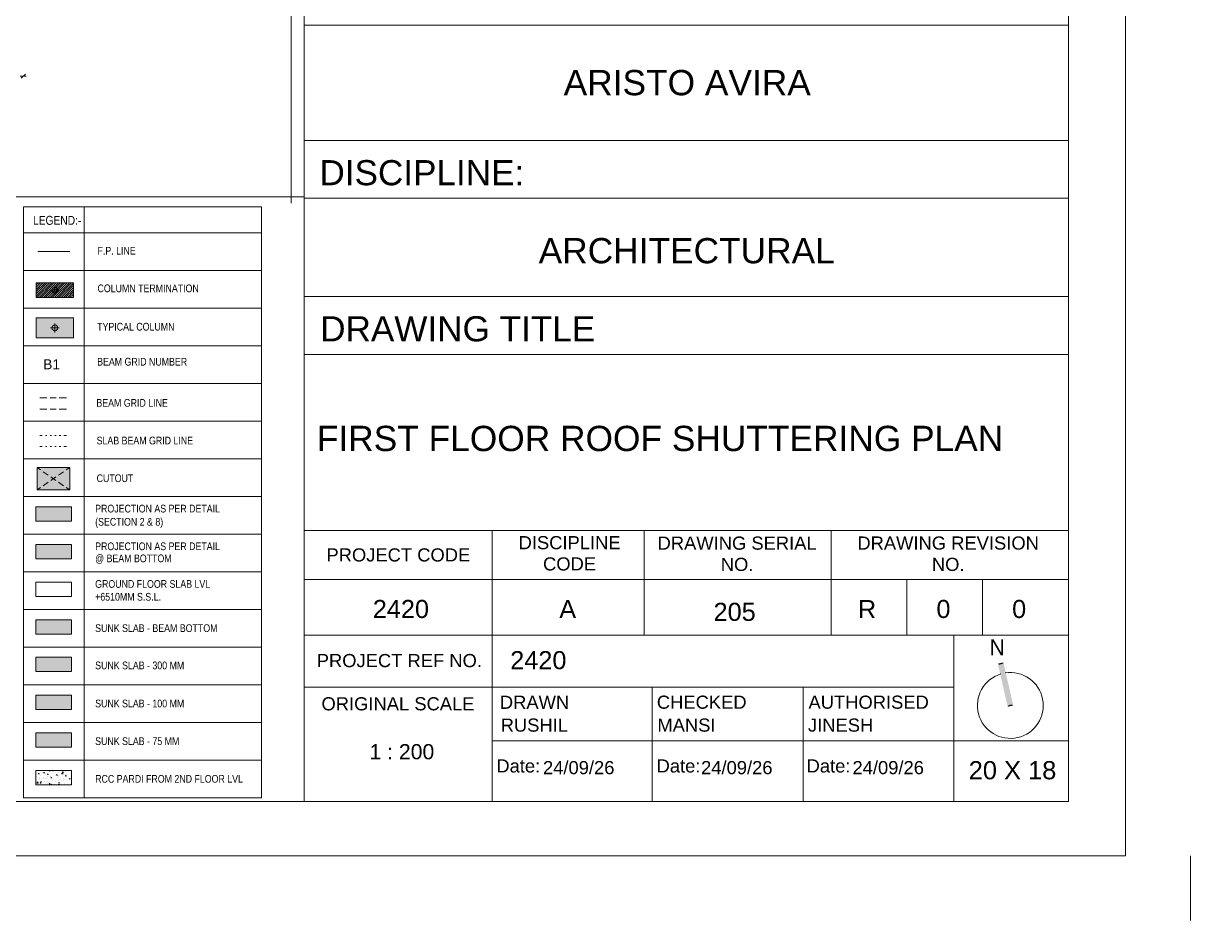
# Model space of a CAD drawing. Header units: millimetres. Extents: x -1303 to 98744, y -1303 to 90097.
# Drawn here: x 75224 to 98744, y -1303 to 16776 of the extents above; entities that cross this region are included whole.
import ezdxf

# ---------------------------------------------------------------- set-up
doc = ezdxf.new("R2010")
doc.units = ezdxf.units.MM
doc.layers.add('PDF_Geometry', color=7, linetype='Continuous')
doc.layers.add('PDF_Text', color=7, linetype='Continuous')
doc.layers.add('PDF_Solid Fills', color=192, linetype='Continuous', true_color=0xc2c0c0c0)
doc.styles.add('PDF Arial Narrow', font='ARIALN.TTF')
doc.styles.add('PDF ArialMT', font='arial.ttf')
doc.styles.add('PDF Century Gothic', font='GOTHIC.TTF')
doc.styles.get("Standard").update_dxf_attribs({"font": 'arial.ttf'})

msp = doc.modelspace()

# ---------------------------------------------------------------- linework, layer by layer
at = {"layer": 'PDF_Geometry', "lineweight": 0}
for points in [[(6.54583, 6.54583), (97433.8658, 6.54583), (97433.8658, 88787.25523), (6.54583, 88787.25523)], [(1161.74035, 13281.54944), (80883.69126, 13281.54944), (80883.69126, 87632.06458), (1161.74035, 87632.06458)], [(1161.74035, 1094.88274), (96279.51452, 1094.88274), (96279.51452, 87632.06407), (1161.74035, 87632.06407)], [(75224.50805, 1171.04941), (75224.50805, 13075.89903), (80022.16487, 13075.89903), (80022.16487, 1171.04941)], [(75499.55433, 7376.9398), (76157.97285, 7376.9398), (76157.97285, 7826.3231), (75499.55433, 7826.3231)], [(75475.8597, 6748.14178), (76196.0578, 6748.14178), (76196.0578, 7034.18991), (75475.8597, 7034.18991)], [(75475.8597, 5989.01393), (76196.0578, 5989.01393), (76196.0578, 6275.06206), (75475.8597, 6275.06206)], [(75475.8597, 5229.88659), (76196.0578, 5229.88659), (76196.0578, 5515.93472), (75475.8597, 5515.93472)], [(75475.8597, 4470.75874), (76196.0578, 4470.75874), (76196.0578, 4756.80687), (75475.8597, 4756.80687)], [(96279.51607, 4452.14012), (80883.69281, 4452.14012)], [(75475.8597, 3719.24776), (76196.0578, 3719.24776), (76196.0578, 4006.14221), (75475.8597, 4006.14221)], [(75475.8597, 2952.50304), (76196.0578, 2952.50304), (76196.0578, 3238.55117), (75475.8597, 3238.55117)], [(75475.8597, 2193.37545), (76196.0578, 2193.37545), (76196.0578, 2480.26989), (75475.8597, 2480.26989)]]:
    msp.add_lwpolyline(points, close=True, dxfattribs=at)
for points in [[(96279.51607, 1094.88274), (80883.69281, 1094.88274), (80883.69281, 87632.06251)], [(96279.51607, 16739.51472), (80883.69281, 16739.51472)], [(80883.69281, 14414.7393), (96279.51607, 14414.7393)], [(96279.51607, 13251.08194), (80883.69281, 13251.08194)], [(76449.95165, 13075.89903), (76449.95165, 1171.04941)], [(80022.16487, 12556.27292), (75224.50805, 12556.27292)], [(80022.16487, 11797.14558), (75224.50805, 11797.14558)], [(75484.32266, 11505.17337), (75528.33172, 11549.18037)], [(75484.32266, 11460.31926), (75573.18377, 11549.18037)], [(75484.32266, 11415.46618), (75618.03581, 11549.18037)], [(75484.32266, 11371.45816), (75662.04487, 11549.18037)], [(75484.32266, 11326.60507), (75706.89692, 11549.18037)], [(75484.32266, 11282.59705), (75750.90598, 11549.18037)], [(75496.17411, 11249.59128), (75795.75803, 11549.18037)], [(75540.18317, 11249.59128), (75839.76709, 11549.18037)], [(75585.03522, 11249.59128), (75884.61913, 11549.18037)], [(75629.88727, 11249.59128), (75929.47945, 11549.18037)], [(75673.89632, 11249.59128), (75973.48024, 11549.18037)], [(75718.74837, 11249.59128), (76018.34056, 11549.18037)], [(75762.75743, 11249.59128), (76062.34135, 11549.18037)], [(75807.60948, 11249.59128), (76107.20167, 11549.18037)], [(75851.61854, 11249.59128), (76151.20246, 11549.18037)], [(75896.47059, 11249.59128), (76196.06278, 11549.18037)], [(75941.32264, 11249.59128), (76233.29485, 11542.41062)], [(75985.3317, 11249.59128), (76233.29485, 11497.5565)], [(76030.18375, 11249.59128), (76233.29485, 11452.70239)], [(76074.1928, 11249.59128), (76233.29485, 11408.6954)], [(76119.04486, 11249.59128), (76233.29485, 11363.84128)], [(76163.05391, 11249.59128), (76233.29485, 11319.83429)], [(76207.90596, 11249.59128), (76233.29485, 11274.98017)], [(80883.69281, 11270.74869), (96279.51607, 11270.74869)], [(80022.16487, 11038.01722), (75224.50805, 11038.01722)], [(80022.16487, 10278.88989), (75224.50805, 10278.88989)], [(96279.51607, 10107.09133), (80883.69281, 10107.09133)], [(80022.16487, 9519.76255), (75224.50805, 9519.76255)], [(80022.16487, 8760.63419), (75224.50805, 8760.63419)], [(80022.16487, 8002.35294), (75224.50805, 8002.35294)], [(75499.55433, 7826.3229), (75570.64653, 7778.08443)], [(76157.97944, 7826.3229), (76086.04426, 7778.08443)], [(75622.26729, 7742.5404), (75725.51709, 7672.2974)], [(75725.51709, 7530.96634), (75622.26729, 7460.72333)], [(75880.38765, 7636.75337), (75777.14613, 7566.51036)], [(75777.14613, 7636.75337), (75880.38765, 7566.51036)], [(76034.41523, 7742.5404), (75931.16543, 7672.2974)], [(75931.16543, 7530.96634), (76034.41523, 7460.72333)], [(75570.64653, 7426.02539), (75499.55433, 7376.9398)], [(76086.04426, 7426.02539), (76157.97944, 7376.9398)], [(80022.16487, 7243.22509), (75224.50805, 7243.22509)], [(80022.16487, 6484.09724), (75224.50805, 6484.09724)], [(96279.51607, 6555.18633), (80883.69281, 6555.18633)], [(84670.02559, 6555.18633), (84670.02559, 4452.14012), (84670.02559, 1094.88274)], [(87731.08083, 6555.18633), (87731.08083, 4452.14012)], [(91502.17367, 6555.18633), (91502.17367, 4452.14012)], [(80022.16487, 5724.9699), (75224.50805, 5724.9699)], [(96279.51607, 5567.55849), (80883.69281, 5567.55849)], [(93027.20118, 5567.55849), (93027.20118, 4452.14012)], [(94551.37745, 5567.55849), (94551.37745, 4452.14012)], [(80022.16487, 4965.84205), (75224.50805, 4965.84205)], [(93974.20174, 4452.14012), (93974.20174, 1094.88274)], [(80022.16487, 4206.7142), (75224.50805, 4206.7142)], [(80022.16487, 3447.58635), (75224.50805, 3447.58635)], [(93974.20174, 3401.04006), (80883.69281, 3401.04006)], [(87896.95159, 3401.04006), (87896.95159, 1094.88274)], [(90935.15517, 3401.04006), (90935.15517, 1094.88274)], [(80022.16487, 2689.30511), (75224.50805, 2689.30511)], [(96279.51607, 2317.78084), (84670.02559, 2317.78084)], [(80022.16487, 1930.17726), (75224.50805, 1930.17726)]]:
    msp.add_lwpolyline(points, dxfattribs=at)
at = {"layer": 'PDF_Geometry', "color": 1, "lineweight": 0}
for points in [[(80623.8782, 13152.0657), (80623.8782, 86672.35925), (1637.3587, 86672.35925), (1694.907, 17759.30172), (1711.83292, 17182.97521), (1760.07166, 16609.18593), (1839.62346, 16037.93595), (1950.48832, 15472.60963), (2091.81989, 14914.0541), (2264.46428, 14363.96153), (2466.72904, 13824.87122), (2697.76807, 13296.78215), (2771.39569, 13152.0657)], [(75515.63727, 12181.3643), (76163.05391, 12181.3643)], [(98743.93244, -1302.67447), (98743.93244, 6.54583)]]:
    msp.add_lwpolyline(points, dxfattribs=at)
at = {"layer": 'PDF_Geometry', "color": 222, "lineweight": 0, "true_color": 0xb8008a}
for points in [[(75163.58134, 15711.2658), (75283.74879, 15711.2658)], [(75181.35025, 15668.95098), (75265.97987, 15753.58061)]]:
    msp.add_lwpolyline(points, dxfattribs=at)
at = {"layer": 'PDF_Geometry', "color": 5, "lineweight": 0}
for points in [[(75484.32266, 11249.59128), (76233.29485, 11249.59128), (76233.29485, 11549.18018), (75484.32266, 11549.18018)], [(75484.32266, 10440.53227), (76233.29485, 10440.53227), (76233.29485, 10839.98411), (75484.32266, 10839.98411)]]:
    msp.add_lwpolyline(points, close=True, dxfattribs=at)
at = {"layer": 'PDF_Geometry', "color": 20, "lineweight": 0, "true_color": 0xff4405}
for points in [[(75769.52615, 11399.38634), (75948.94261, 11399.38634)], [(75859.23025, 11489.09354), (75859.23025, 11309.67915)], [(75769.52615, 10640.25797), (75948.94261, 10640.25797)], [(75859.23025, 10729.96621), (75859.23025, 10550.55078)]]:
    msp.add_lwpolyline(points, dxfattribs=at)
at = {"layer": 'PDF_Geometry', "color": 157, "lineweight": 0, "true_color": 0x3f5f7f}
for points in [[(75554.56359, 9229.48252), (75699.28521, 9229.48252)], [(75761.90618, 9229.48252), (75887.16464, 9229.48252)], [(75948.94261, 9229.48252), (76094.50722, 9229.48252)], [(75554.56359, 9004.36792), (75699.28521, 9004.36792)], [(75761.90618, 9004.36792), (75887.16464, 9004.36792)], [(75948.94261, 9004.36792), (76094.50722, 9004.36792)]]:
    msp.add_lwpolyline(points, dxfattribs=at)
at = {"layer": 'PDF_Geometry', "color": 180, "lineweight": 0, "true_color": 0x4f14ff}
for points in [[(75554.56359, 8473.73954), (75606.19262, 8473.73954)], [(75667.9706, 8473.73954), (75699.28521, 8473.73954)], [(75761.90618, 8473.73954), (75793.2208, 8473.73954)], [(75855.85002, 8473.73954), (75887.16464, 8473.73954)], [(75948.94261, 8473.73954), (75980.25723, 8473.73954)], [(76042.87819, 8473.73954), (76094.50722, 8473.73954)], [(75554.56359, 8248.62495), (75606.19262, 8248.62495)], [(75667.9706, 8248.62495), (75699.28521, 8248.62495)], [(75761.90618, 8248.62495), (75793.2208, 8248.62495)], [(75855.85002, 8248.62495), (75887.16464, 8248.62495)], [(75948.94261, 8248.62495), (75980.25723, 8248.62495)], [(76042.87819, 8248.62495), (76094.50722, 8248.62495)]]:
    msp.add_lwpolyline(points, dxfattribs=at)
at = {"layer": 'PDF_Geometry', "color": 6, "lineweight": 0}
msp.add_lwpolyline([(75475.8597, 1435.09394), (76196.0578, 1435.09394), (76196.0578, 1721.14207), (75475.8597, 1721.14207)], close=True, dxfattribs=at)
at = {"layer": 'PDF_Geometry', "color": 254, "lineweight": 0, "true_color": 0xdcdcdc}
for points in [[(75521.563, 1661.05515), (75521.563, 1661.05515)], [(75541.86915, 1655.97732), (75527.48873, 1657.66976), (75539.33192, 1672.0569)], [(75541.02616, 1655.97732), (75538.48892, 1672.0569)], [(75551.18337, 1717.75684), (75551.18337, 1717.75684)], [(75618.03581, 1673.74959), (75618.03581, 1673.74959)], [(75629.88727, 1679.67351), (75647.65618, 1686.44403)], [(75629.88727, 1678.82717), (75642.58171, 1670.3642), (75647.65618, 1685.59769)], [(75678.9708, 1651.74584), (75678.9708, 1651.74584)], [(75683.20228, 1715.21806), (75683.20228, 1715.21806)], [(75723.82284, 1639.89774), (75709.44242, 1641.59018), (75721.28561, 1655.97732)], [(75718.74837, 1648.3607), (75718.74837, 1648.3607)], [(75722.97986, 1639.89774), (75720.44262, 1655.97732)], [(75735.6743, 1717.75684), (75758.52595, 1714.37171)], [(75735.6743, 1716.9105), (75735.6743, 1716.9105)], [(75757.67469, 1713.52536), (75756.83171, 1721.14198)], [(75777.98911, 1694.907), (75777.98911, 1694.907)], [(75806.7665, 1667.82542), (75806.7665, 1667.82542)], [(75818.60968, 1710.14023), (75818.60968, 1710.14023)], [(75841.46133, 1702.52361), (75841.46133, 1702.52361)], [(75866.85022, 1674.59568), (75866.85022, 1674.59568)], [(75937.94242, 1715.21806), (75937.94242, 1715.21806)], [(75938.7854, 1686.44403), (75938.7854, 1686.44403)], [(75954.01709, 1704.21605), (75954.01709, 1704.21605)], [(75994.63765, 1659.36245), (76012.41483, 1666.13272)], [(75994.63765, 1658.51611), (76007.33209, 1650.05314), (76012.41483, 1665.28663)], [(76014.95207, 1699.98457), (76014.95207, 1699.98457)], [(76069.11834, 1705.0624), (76069.11834, 1705.0624)], [(76089.42449, 1698.29213), (76089.42449, 1698.29213)], [(76190.98004, 1657.66976), (76190.98004, 1657.66976)], [(75483.47966, 1542.57367), (75483.47966, 1542.57367)], [(75484.32266, 1473.17727), (75484.32266, 1473.17727)], [(75497.86836, 1591.65875), (75497.86836, 1591.65875)], [(75498.71135, 1469.79214), (75518.17451, 1490.94955), (75520.71174, 1466.40701)], [(75498.71135, 1470.63849), (75520.71174, 1467.2531)], [(75541.86915, 1464.71431), (75541.86915, 1464.71431)], [(75545.25764, 1549.34394), (75545.25764, 1549.34394)], [(75548.64613, 1633.97356), (75548.64613, 1633.97356)], [(75551.18337, 1573.04013), (75551.18337, 1573.04013)], [(75551.18337, 1557.8069), (75551.18337, 1557.8069)], [(75577.41525, 1465.56066), (75562.18357, 1466.40701), (75574.87801, 1481.64024)], [(75568.95229, 1495.18103), (75585.87821, 1501.9513), (75580.80373, 1486.71807), (75568.10929, 1495.18103)], [(75570.64653, 1622.97181), (75570.64653, 1622.97181)], [(75576.57225, 1465.56066), (75573.18377, 1480.79389)], [(75580.80373, 1453.71256), (75580.80373, 1453.71256)], [(75583.34097, 1457.0977), (75583.34097, 1457.0977)], [(75631.58151, 1567.96256), (75631.58151, 1567.96256)], [(75633.27576, 1585.73458), (75633.27576, 1585.73458)], [(75644.27595, 1494.33468), (75644.27595, 1494.33468)], [(75672.20208, 1482.48658), (75672.20208, 1482.48658)], [(75675.59057, 1567.11621), (75675.59057, 1567.11621)], [(75686.59077, 1551.88273), (75686.59077, 1551.88273)], [(75708.59117, 1502.79764), (75708.59117, 1502.79764)], [(75711.1284, 1594.19754), (75711.1284, 1594.19754)], [(75718.74837, 1451.17352), (75718.74837, 1451.17352)], [(75728.90558, 1479.10145), (75728.90558, 1479.10145)], [(75759.36895, 1449.48108), (75744.13726, 1451.17352), (75756.83171, 1465.56066)], [(75758.52595, 1449.48108), (75755.13746, 1464.71431)], [(75768.68316, 1580.657), (75768.68316, 1580.657)], [(75774.60062, 1602.6605), (75774.60062, 1602.6605)], [(75775.45187, 1435.09394), (75788.98931, 1448.63473), (75790.68356, 1435.09394)], [(75779.68336, 1593.35145), (75779.68336, 1593.35145)], [(75800.84076, 1498.56616), (75800.84076, 1498.56616)], [(75803.378, 1583.19579), (75803.378, 1583.19579)], [(75804.22099, 1515.49209), (75804.22099, 1515.49209)], [(75821.99817, 1545.9588), (75821.99817, 1545.9588)], [(75854.15578, 1445.2496), (75854.15578, 1445.2496)], [(75871.0817, 1615.35495), (75871.0817, 1615.35495)], [(75877.00743, 1504.49034), (75877.00743, 1504.49034)], [(75905.77654, 1624.66426), (75891.39612, 1625.5106), (75903.23931, 1639.89774)], [(75898.16483, 1436.78664), (75898.16483, 1436.78664)], [(75904.93355, 1623.81791), (75902.39631, 1639.89774)], [(75904.09057, 1574.73283), (75904.09057, 1574.73283)], [(75926.09096, 1435.09394), (75938.7854, 1449.48108)], [(75926.09096, 1435.09394), (75926.09096, 1435.09394)], [(75927.7852, 1618.74033), (75927.7852, 1618.74033)], [(75932.01668, 1518.03088), (75932.01668, 1518.03088)], [(75935.39691, 1602.6605), (75935.39691, 1602.6605)], [(75940.47965, 1435.09394), (75937.09116, 1449.48108)], [(75957.40557, 1540.03463), (75957.40557, 1540.03463)], [(75961.63705, 1444.40325), (75961.63705, 1444.40325)], [(75964.17429, 1536.64949), (75964.17429, 1536.64949)], [(75989.56318, 1440.17177), (75989.56318, 1440.17177)], [(76024.25802, 1529.87923), (76024.25802, 1529.87923)], [(76027.64651, 1545.11246), (76027.64651, 1545.11246)], [(76031.035, 1636.51235), (76031.035, 1636.51235)], [(76039.49797, 1568.80865), (76039.49797, 1568.80865)], [(76057.26688, 1457.0977), (76057.26688, 1457.0977)], [(76059.80412, 1451.17352), (76059.80412, 1451.17352)], [(76062.34135, 1535.80315), (76062.34135, 1535.80315)], [(76065.72984, 1620.43277), (76065.72984, 1620.43277)], [(76087.73024, 1608.58468), (76073.34982, 1609.43102), (76085.19301, 1624.66426)], [(76075.88705, 1644.12922), (76075.88705, 1644.12922)], [(76086.88725, 1608.58468), (76084.35001, 1623.81791)], [(76092.81297, 1534.9568), (76092.81297, 1534.9568)], [(76094.50722, 1644.97531), (76094.50722, 1644.97531)], [(76124.12759, 1557.8069), (76124.12759, 1557.8069)], [(76172.35986, 1555.26811), (76172.35986, 1555.26811)], [(76174.90537, 1562.88473), (76174.90537, 1562.88473)], [(76187.59981, 1467.2531), (76187.59981, 1467.2531)], [(76190.98004, 1551.88273), (76190.98004, 1551.88273)], [(76193.51727, 1636.51235), (76193.51727, 1636.51235)]]:
    msp.add_lwpolyline(points, dxfattribs=at)
for points in [[(76028.4895, 1672.0569), (76006.4891, 1675.44203), (76025.95227, 1695.75309)], [(75799.14652, 1584.04214), (75794.07205, 1568.80865), (75781.37761, 1577.27161)], [(75950.63686, 1481.64024), (75945.55412, 1466.40701), (75932.85968, 1474.86997)], [(76163.8969, 1563.73108), (76158.82243, 1548.49759), (76146.12799, 1556.96055)]]:
    msp.add_lwpolyline(points, close=True, dxfattribs=at)
at = {"layer": 'PDF_Geometry', "color": 7, "lineweight": 0, "true_color": 0xffffff}
for centre, radius in [((75859.50356, 11399.62231), 59.93558), ((75859.50358, 10640.57866), 59.93557)]:
    msp.add_circle(centre, radius, dxfattribs=at)
at = {"layer": 'PDF_Geometry', "color": 20, "lineweight": 0, "true_color": 0xff4405}
for centre, radius in [((75859.46685, 11399.56406), 59.89884), ((75859.47788, 10640.5645), 59.90987)]:
    msp.add_circle(centre, radius, dxfattribs=at)
at = {"layer": 'PDF_Geometry', "lineweight": 13}
msp.add_arc((95110.68473, 3032.634), 663.27045, 106.76638625, 98.962334433, dxfattribs=at)
at = {"layer": 'PDF_Solid Fills', "lineweight": 0}
msp.add_solid([(76234.05519, 10840.32254), (76234.05519, 10440.7864), (75484.91771, 10840.32254), (75484.91771, 10440.7864)], dxfattribs=at)
at = {"layer": 'PDF_Solid Fills', "color": 254, "lineweight": 0, "true_color": 0x00007f}
for points in [[(75499.64525, 7826.83118), (75499.64525, 7377.36335), (76157.97944, 7826.83118), (76157.97944, 7377.36335)], [(76196.40162, 6748.22649), (76196.40162, 7034.35923), (75476.28119, 6748.22649), (75476.28119, 7034.35923)], [(76196.40162, 5989.18335), (76196.40162, 6275.4008), (75476.28119, 5989.18335), (75476.28119, 6275.4008)], [(76196.40162, 4471.18178), (76196.40162, 4757.39924), (75476.28119, 4471.18178), (75476.28119, 4757.39924)], [(76196.40162, 2953.18022), (76196.40162, 3239.31296), (75476.28119, 2953.18022), (75476.28119, 3239.31296)]]:
    msp.add_solid(points, dxfattribs=at)
at = {"layer": 'PDF_Solid Fills', "color": 33, "lineweight": 0, "true_color": 0x00007f}
msp.add_solid([(76196.40162, 4006.2266), (75476.28119, 4006.2266), (76196.40162, 3720.09385), (75476.28119, 3720.09385)], dxfattribs=at)
at = {"layer": 'PDF_Solid Fills', "color": 7, "lineweight": 0}
for points in [[(94889.39181, 3855.24712), (94859.25904, 3874.20459), (94952.86403, 3869.71897), (94971.82305, 3899.84709)], [(95076.16377, 3037.64042), (95057.21303, 3007.5123), (94889.39181, 3855.24712), (94859.25904, 3874.20459)], [(94952.86403, 3869.71897), (94971.82305, 3899.84709), (95139.63599, 3052.19699), (95169.76877, 3033.24003)], [(95076.16377, 3037.64042), (95057.21303, 3007.5123), (94931.62398, 3670.50102), (94907.07808, 3664.91517)], [(94995.0962, 3684.97235), (95019.63383, 3690.64291), (95139.63599, 3052.19699), (95169.76877, 3033.24003)], [(95139.63599, 3052.19699), (95169.76877, 3033.24003), (95076.16377, 3037.64042), (95057.21303, 3007.5123)], [(95139.63599, 3052.19699), (95169.76877, 3033.24003), (95076.16377, 3037.64042), (95057.21303, 3007.5123)]]:
    msp.add_solid(points, dxfattribs=at)
at = {"layer": 'PDF_Solid Fills', "color": 1, "lineweight": 0}
msp.add_solid([(94962.34355, 3884.78329), (94874.32543, 3864.72611), (95154.70239, 3042.71851), (95066.69253, 3022.57636)], dxfattribs=at)
at = {"layer": 'PDF_Solid Fills', "color": 43, "lineweight": 0, "true_color": 0x00007f}
msp.add_solid([(76196.40162, 2194.13708), (76196.40162, 2480.35454), (75476.28119, 2194.13708), (75476.28119, 2480.35454)], dxfattribs=at)

# ---------------------------------------------------------------- texts
at = {"layer": 'PDF_Text', "attachment_point": 4, "style": 'PDF ArialMT'}
for s, insert, char_height in [('ARISTO AVIRA', (86110.99098, 15577.98136), 509.1706595), ('ARCHITECTURAL', (85606.94106, 12192.04084), 509.1706595), ('FIRST FLOOR ROOF SHUTTERING PLAN', (81137.88553, 8409.03628), 509.1706595), ('RUSHIL', (84841.99427, 2635.30487), 264.76865), ('MANSI', (87999.45417, 2635.30487), 264.76865), ('JINESH', (91034.1021, 2635.30487), 264.76865), ('1 : 200', (82198.89826, 2099.46987), 305.501931), ('24/09/26', (85694.23957, 1778.76459), 264.76865), ('24/09/26', (88879.72281, 1778.76459), 264.76865), ('24/09/26', (91930.5907, 1778.76459), 264.76865), ('20 X 18', (94272.24855, 1725.95232), 366.602627)]:
    msp.add_mtext(s, dxfattribs=dict(at, insert=insert, char_height=char_height))
at = {"layer": 'PDF_Text', "color": 1, "char_height": 506.2148619, "attachment_point": 4}
for s, insert in [('DISCIPLINE:', (81190.51431, 13763.48407)), ('DRAWING TITLE', (81205.84751, 10618.64544))]:
    msp.add_mtext(s, dxfattribs=dict(at, insert=insert))
at = {"layer": 'PDF_Text', "attachment_point": 4, "style": 'PDF Arial Narrow'}
for s, insert, char_height, rotation in [('LEGEND:-', (75419.50559, 12805.67773), 179.879214, 0.002935333), ('F.P. LINE', (76718.78559, 12194.68713), 154.895519, 0.002888798), ('COLUMN TERMINATION', (76718.78559, 11435.64418), 154.8955188, 0.002843409), ('TYPICAL COLUMN', (76711.79482, 10662.6197), 154.8955188, 0.002853028), ('BEAM GRID NUMBER', (76711.48919, 9957.07508), 154.8955188, 0.00285865), ('BEAM GRID LINE', (76696.3497, 9128.26865), 154.8955188, 0.002860246), ('SLAB BEAM GRID LINE', (76701.46363, 8369.22571), 154.8955188, 0.002859629), ('CUTOUT', (76700.99873, 7610.18491), 154.895519, 0.002840262), ('PROJECTION AS PER DETAIL', (76671.65816, 6997.90722), 154.8955188, 0.002841517), ('(SECTION 2 & 8)', (76671.65816, 6709.98246), 154.8955188, 0.002837745), ('PROJECTION AS PER DETAIL', (76671.65816, 6238.86535), 154.8955188, 0.00284823), ('@ BEAM BOTTOM', (76671.65816, 5980.75682), 154.8955188, 0.002843849), ('GROUND FLOOR SLAB LVL', (76671.65816, 5479.82348), 154.8955188, 0.002849736), ('+6510MM S.S.L.', (76671.65816, 5221.71495), 154.8955188, 0.002836001), ('SUNK SLAB - BEAM BOTTOM', (76671.65816, 4589.45718), 154.8955188, 0.002847986), ('SUNK SLAB - 300 MM', (76671.65816, 3838.3262), 154.8955188, 0.002844788), ('SUNK SLAB - 100 MM', (76671.65816, 3071.37451), 154.8955188, 0.002844788), ('SUNK SLAB - 75 MM', (76671.65816, 2312.33264), 154.8955188, 0.002864322), ('RCC PARDI FROM 2ND FLOOR LVL', (76671.65816, 1553.29185), 154.8955188, 0.002839938)]:
    msp.add_mtext(s, dxfattribs=dict(at, insert=insert, char_height=char_height, rotation=rotation))
at = {"layer": 'PDF_Text', "color": 6, "insert": (75621.80742, 9906.52007), "char_height": 200.849865, "attachment_point": 4, "style": 'PDF ArialMT'}
msp.add_mtext('B1', dxfattribs=at)
at = {"layer": 'PDF_Text', "color": 1, "attachment_point": 4}
for s, insert, char_height, style in [('DISCIPLINE', (85203.0692, 6311.37735), 264.76865, 'PDF ArialMT'), ('DRAWING SERIAL', (88003.25088, 6301.72092), 264.76865, 'PDF ArialMT'), ('DRAWING REVISION', (92028.79723, 6303.0898), 264.76865, 'PDF ArialMT'), ('PROJECT CODE', (81331.43168, 6064.19836), 264.76865, 'PDF ArialMT'), ('CODE', (85695.4621, 5882.58796), 264.76865, 'PDF ArialMT'), ('NO.', (89276.75026, 5872.93046), 264.76865, 'PDF ArialMT'), ('NO.', (93530.09064, 5874.29934), 264.76865, 'PDF ArialMT'), ('N', (94693.48542, 4203.81394), 317.54153, 'PDF Century Gothic'), ('PROJECT REF NO.', (81135.71598, 3935.48777), 264.76865, 'PDF ArialMT'), ('ORIGINAL SCALE', (81231.39137, 3064.77009), 264.76865, 'PDF ArialMT'), ('DRAWN', (84825.22331, 3097.10993), 264.76865, 'PDF ArialMT'), ('CHECKED', (87988.15874, 3097.10993), 264.76865, 'PDF ArialMT'), ('AUTHORISED', (91043.84785, 3097.10993), 264.76865, 'PDF ArialMT'), ('Date:', (84754.58383, 1812.99525), 264.76865, 'PDF ArialMT'), ('Date:', (87983.17394, 1812.99525), 264.76865, 'PDF ArialMT'), ('Date:', (91006.00989, 1812.99525), 264.76865, 'PDF ArialMT')]:
    msp.add_mtext(s, dxfattribs=dict(at, insert=insert, char_height=char_height, style=style))
at = {"layer": 'PDF_Text', "attachment_point": 4}
for s, insert, char_height in [('2420', (82265.26752, 4974.47678), 364.474454), ('A', (86022.81431, 4974.47678), 364.47445), ('205', (89131.51102, 4916.3531), 364.474454), ('R', (92040.42842, 4974.47678), 364.47445), ('0', (93621.5819, 4974.47678), 364.47445), ('0', (95146.86087, 4974.47678), 364.47445), ('2420', (85034.58478, 3942.80138), 364.474454)]:
    msp.add_mtext(s, dxfattribs=dict(at, insert=insert, char_height=char_height))

doc.saveas('drawing.dxf')
